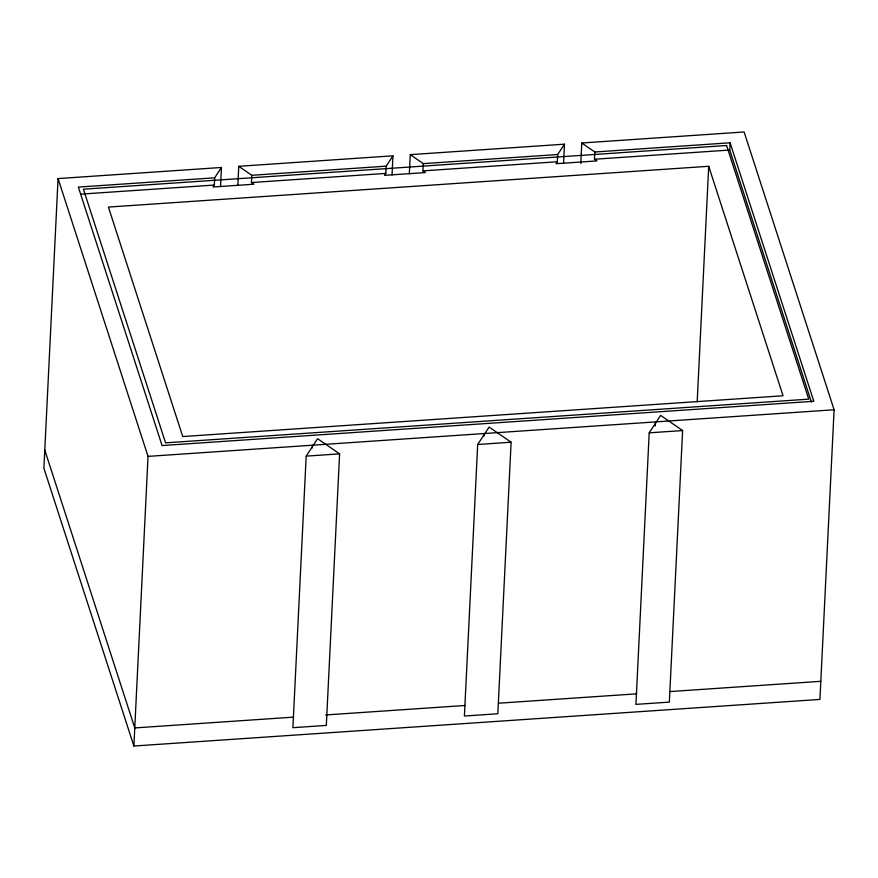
<?xml version="1.0" encoding="UTF-8"?>
<svg xmlns="http://www.w3.org/2000/svg" width="878" height="878" viewBox="0 0 878 878"><rect width="100%" height="100%" fill="white"/><g stroke="black" fill="none" stroke-linecap="round" stroke-linejoin="round"><path stroke-width="1.32" d="M220.51 186.586L221.443 167.478L58.069 178.574L43.9 468.226L133.884 746.026L819.931 699.426L834.1 409.774L744.116 131.974L581.785 143.004L580.786 163.473M133.884 746.026L148.042 456.373L58.069 178.574M237.828 185.412L238.761 166.304L251.788 175.293L251.437 182.536L253.885 184.226L213.047 187.003L214.32 185.06L214.671 177.817L221.443 167.478M306.181 456.132L292.901 727.686L326.32 725.415L339.599 453.86L317.606 438.693L306.181 456.132L339.599 453.86M312.316 447.934L312.447 445.212M409.335 173.756L410.267 154.649L423.306 163.637L422.944 170.881L425.402 172.571L384.553 175.348L385.826 173.405L386.188 166.161L392.96 155.823L238.761 166.304M392.027 174.931L392.96 155.823M477.687 444.487L464.407 716.031L497.826 713.759L511.117 442.216L489.123 427.048L477.687 444.487L511.117 442.216M483.833 436.289L483.965 433.556M581.785 143.004L594.812 151.993L594.461 159.236L596.919 160.926L556.07 163.703L557.343 161.75L557.695 154.517L564.466 144.179L410.267 154.649M563.533 163.286L564.466 144.179M649.204 432.832L635.924 704.375L669.343 702.115L682.623 430.56L660.629 415.393L649.204 432.832L682.623 430.56M655.273 426.006L655.482 421.912M697.187 401.828L708.711 166.282L108.411 207.065L182.745 436.553L783.044 395.769L708.711 166.282M811.36 402.025L729.739 150.039L730.101 142.796L594.812 151.993M214.671 177.817L78.351 187.08L162.068 445.552L813.818 401.279L730.101 142.796M251.788 175.293L386.188 166.161M423.306 163.637L557.695 154.517M80.721 194.137L214.32 185.06M251.437 182.536L385.826 173.405M422.944 170.881L557.343 161.75M594.461 159.236L729.739 150.039M148.042 456.373L834.1 409.774M293.735 717.128L134.762 727.928L44.789 450.129M325.694 714.955L465.208 705.473M498.583 703.212L636.726 693.829M670.002 691.568L820.82 681.317M726.589 145.507L83.421 189.198L165.569 442.841L808.748 399.15L726.589 145.507"/></g></svg>
